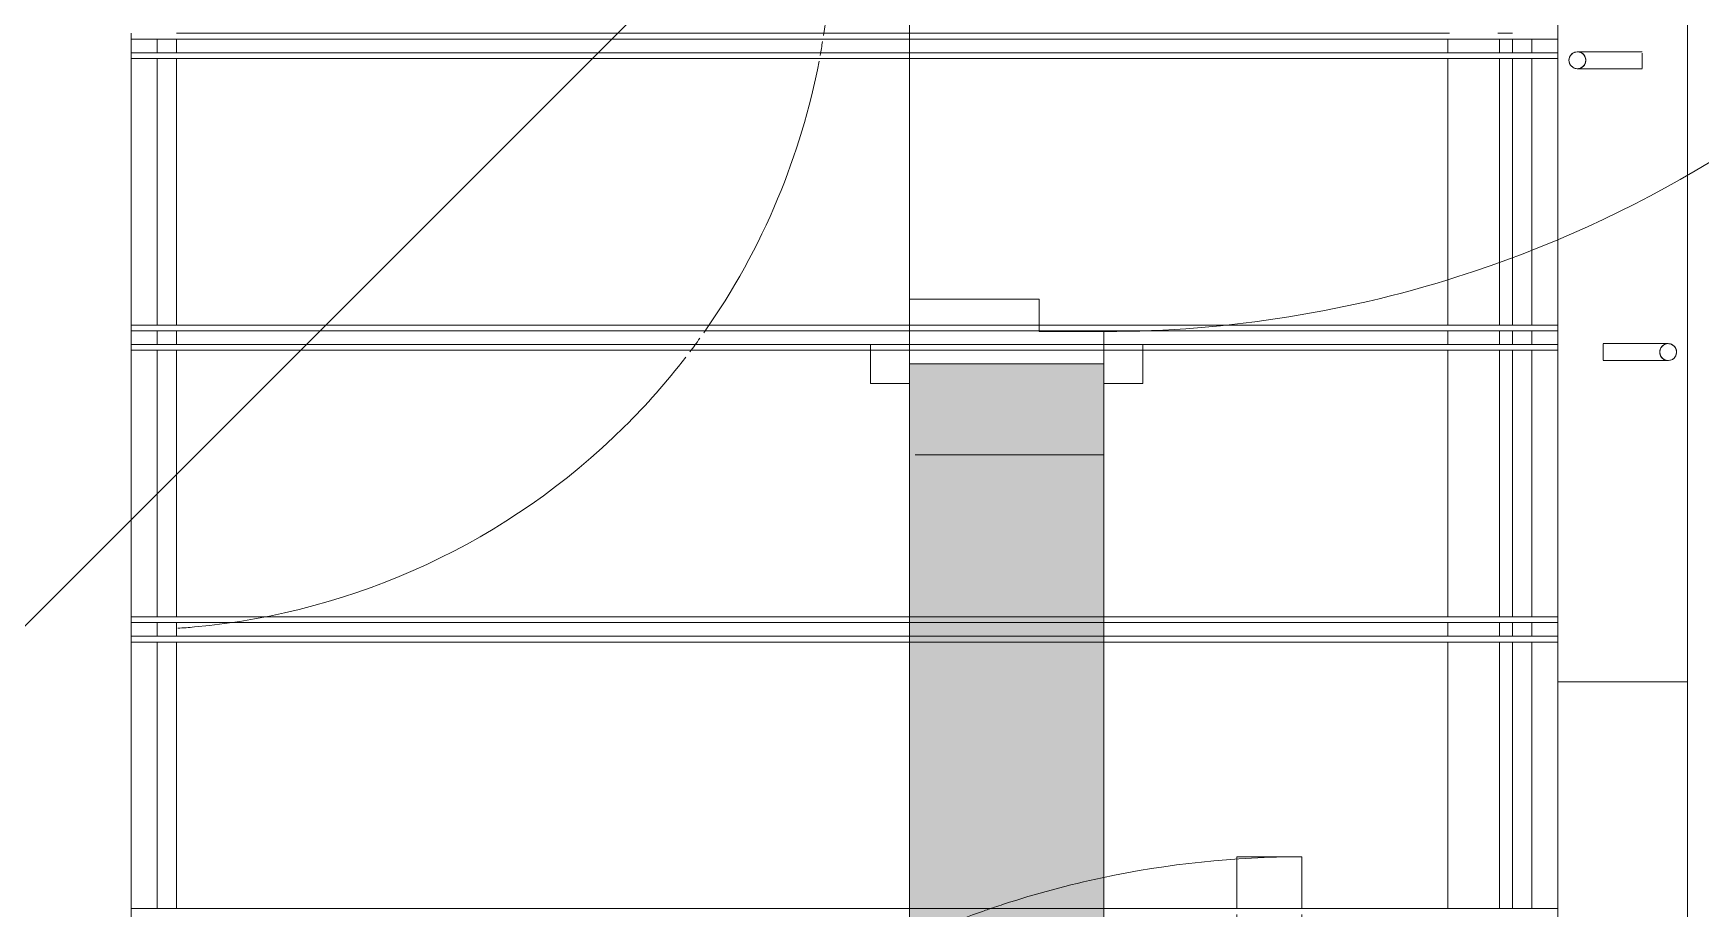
# Model space of a CAD drawing. Header units: millimetres. Extents: x -57519 to 497916, y -349472 to 446842.
# Drawn here: x 298427 to 299713, y 36257 to 36932 of the extents above; entities that cross this region are included whole.
import ezdxf

# ---------------------------------------------------------------- set-up
doc = ezdxf.new("R2010")
doc.units = ezdxf.units.MM
for name, color, linetype, lineweight in [('A-DETL-GENF', 92, 'Continuous', 5), ('A-DOOR', 31, 'Continuous', 5), ('A-DOOR-FRAM', 31, 'Continuous', 5), ('A-FLOR', 192, 'Continuous', 5), ('A-FLOR-HRAL', 11, 'Continuous', 5), ('A-WALL', 113, 'Continuous', 20), ('A-WALL-PATT', 111, 'Continuous', 20), ('S-STRS', 31, 'Continuous', 5)]:
    doc.layers.add(name, color=color, linetype=linetype, lineweight=lineweight)

# ---------------------------------------------------------------- blocks, each defined once
blk = doc.blocks.new('Cast-In-Place Stair - Run_Internal_-2743869-SITE COVERAGE')
at = {"layer": 'S-STRS'}
for p, q in [((50939.3, 36932.5), (50939.3, 36707.5)), ((50939.3, 36711.8), (50939.3, 36932.5)), ((50939.3, 36722.5), (50939.3, 36711.8)), ((50939.3, 36711.8), (50939.3, 36722.5)), ((50939.3, 36707.5), (50939.3, 36482.5)), ((50939.3, 36486.8), (50939.3, 36707.5)), ((50939.3, 36497.5), (50939.3, 36486.8)), ((50939.3, 36486.8), (50939.3, 36497.5)), ((50939.3, 36482.5), (50939.3, 36257.5)), ((50939.3, 36265.3), (50939.3, 36482.5)), ((50939.3, 36272.5), (50939.3, 36265.3)), ((50939.3, 36265.3), (50939.3, 36272.5)), ((50939.3, 36257.5), (50939.3, 36032.5)), ((50939.3, 36036.8), (50939.3, 36257.5))]:
    blk.add_line(p, q, dxfattribs=at)
blk = doc.blocks.new('Cast-In-Place Stair - ___-2743868-SITE COVERAGE')
at = {"layer": 'S-STRS'}
for p, q in [((50939.3, 36932.5), (50939.3, 36711.8)), ((50939.3, 36726.8), (50939.3, 36932.5)), ((50939.3, 36726.8), (50939.3, 36711.8)), ((50939.3, 36722.5), (50939.3, 36711.8)), ((50939.3, 36711.8), (50939.3, 36722.5)), ((50939.3, 36707.5), (50939.3, 36486.8)), ((50939.3, 36501.8), (50939.3, 36707.5)), ((50939.3, 36501.8), (50939.3, 36486.8)), ((50939.3, 36497.5), (50939.3, 36486.8)), ((50939.3, 36486.8), (50939.3, 36497.5)), ((50939.3, 36482.5), (50939.3, 36265.3)), ((50939.3, 36276.8), (50939.3, 36482.5)), ((50939.3, 36276.8), (50939.3, 36265.3)), ((50939.3, 36272.5), (50939.3, 36265.3)), ((50939.3, 36265.3), (50939.3, 36272.5)), ((50939.3, 36257.5), (50939.3, 36036.8)), ((50939.3, 36051.8), (50939.3, 36257.5))]:
    blk.add_line(p, q, dxfattribs=at)
blk.add_blockref('Cast-In-Place Stair - Run_Internal_-2743869-SITE COVERAGE', (0, 0))
blk = doc.blocks.new('Monolithic Run - Run_Internal_-2743869-SITE COVERAGE')
at = {"layer": 'S-STRS'}
for p, q in [((50939.3, 36932.5), (50939.3, 36707.5)), ((50939.3, 36711.8), (50939.3, 36932.5)), ((50939.3, 36722.5), (50939.3, 36711.8)), ((50939.3, 36711.8), (50939.3, 36722.5)), ((50939.3, 36707.5), (50939.3, 36482.5)), ((50939.3, 36486.8), (50939.3, 36707.5)), ((50939.3, 36497.5), (50939.3, 36486.8)), ((50939.3, 36486.8), (50939.3, 36497.5)), ((50939.3, 36482.5), (50939.3, 36257.5)), ((50939.3, 36265.3), (50939.3, 36482.5)), ((50939.3, 36272.5), (50939.3, 36265.3)), ((50939.3, 36265.3), (50939.3, 36272.5)), ((50939.3, 36257.5), (50939.3, 36032.5)), ((50939.3, 36036.8), (50939.3, 36257.5))]:
    blk.add_line(p, q, dxfattribs=at)
blk = doc.blocks.new('Precast Stair - Run_Internal_-6008571-SITE COVERAGE')
at = {"layer": 'S-STRS'}
for p, q in [((50755.7, 36932.5), (49774.3, 36932.5)), ((50804.3, 36932.5), (50792.9, 36932.5)), ((49774.3, 36928.1), (50755.7, 36928.1)), ((49774.3, 36917.5), (50755.7, 36917.5)), ((50792.9, 36928.1), (50804.3, 36928.1)), ((50792.9, 36917.5), (50804.3, 36917.5)), ((50839.3, 36917.5), (50839.3, 36928.1)), ((50839.3, 36928.1), (50839.3, 36917.5)), ((50839.3, 36917.5), (50839.3, 36928.1)), ((50839.3, 36928.1), (50839.3, 36917.5)), ((50755.7, 36913.1), (49774.3, 36913.1)), ((50804.3, 36913.1), (50792.9, 36913.1)), ((50839.3, 36707.5), (50839.3, 36913.1)), ((50839.3, 36913.1), (50839.3, 36707.5)), ((50755.5, 36707.5), (49774.3, 36707.5)), ((49774.3, 36703.1), (50755.5, 36703.1)), ((50804.3, 36707.5), (50793.1, 36707.5)), ((50793.1, 36703.1), (50804.3, 36703.1)), ((50839.3, 36692.5), (50839.3, 36703.1)), ((50839.3, 36703.1), (50839.3, 36692.5)), ((50839.3, 36692.5), (50839.3, 36703.1)), ((50839.3, 36703.1), (50839.3, 36692.5)), ((49774.3, 36692.5), (50755.5, 36692.5)), ((50755.5, 36688.1), (49774.3, 36688.1)), ((50793.1, 36692.5), (50804.3, 36692.5)), ((50804.3, 36688.1), (50793.1, 36688.1)), ((50839.3, 36482.5), (50839.3, 36688.1)), ((50839.3, 36688.1), (50839.3, 36482.5)), ((50339.3, 36482.5), (49774.3, 36482.5)), ((50489.3, 36482.5), (50339.3, 36482.5)), ((50755.3, 36482.5), (50489.3, 36482.5)), ((50804.3, 36482.5), (50793.3, 36482.5)), ((49774.3, 36478.1), (50339.3, 36478.1)), ((49774.3, 36467.5), (50339.3, 36467.5)), ((50339.3, 36478.1), (50489.3, 36478.1)), ((50339.3, 36467.5), (50489.3, 36467.5)), ((50489.3, 36478.1), (50755.3, 36478.1)), ((50489.3, 36467.5), (50755.3, 36467.5)), ((50793.3, 36478.1), (50804.3, 36478.1)), ((50793.3, 36467.5), (50804.3, 36467.5)), ((50839.3, 36467.5), (50839.3, 36478.1)), ((50839.3, 36478.1), (50839.3, 36467.5)), ((50839.3, 36467.5), (50839.3, 36478.1)), ((50839.3, 36478.1), (50839.3, 36467.5)), ((50339.3, 36463.1), (49774.3, 36463.1)), ((50489.3, 36463.1), (50339.3, 36463.1)), ((50755.3, 36463.1), (50489.3, 36463.1)), ((50804.3, 36463.1), (50793.3, 36463.1)), ((50839.3, 36257.5), (50839.3, 36463.1)), ((50839.3, 36463.1), (50839.3, 36257.5))]:
    blk.add_line(p, q, dxfattribs=at)
blk = doc.blocks.new('Precast Stair - ___-6008570-SITE COVERAGE')
at = {"layer": 'S-STRS'}
for p, q in [((50755.7, 36928.1), (49774.3, 36928.1)), ((50804.3, 36928.1), (50792.9, 36928.1)), ((50839.3, 36917.5), (50839.3, 36928.1)), ((50839.3, 36928.1), (50839.3, 36917.5)), ((50839.3, 36917.5), (50839.3, 36928.1)), ((50839.3, 36917.5), (50839.3, 36928.1)), ((49774.3, 36913.1), (50755.7, 36913.1)), ((50792.9, 36913.1), (50804.3, 36913.1)), ((50839.3, 36707.5), (50839.3, 36913.1)), ((50839.3, 36913.1), (50839.3, 36707.5)), ((50755.5, 36703.1), (49774.3, 36703.1)), ((50804.3, 36703.1), (50793.1, 36703.1)), ((50839.3, 36692.5), (50839.3, 36703.1)), ((50839.3, 36703.1), (50839.3, 36692.5)), ((50839.3, 36692.5), (50839.3, 36703.1)), ((50839.3, 36692.5), (50839.3, 36703.1)), ((49774.3, 36688.1), (50755.5, 36688.1)), ((50793.1, 36688.1), (50804.3, 36688.1)), ((50839.3, 36482.5), (50839.3, 36688.1)), ((50839.3, 36688.1), (50839.3, 36482.5)), ((50339.3, 36478.1), (49774.3, 36478.1)), ((50489.3, 36478.1), (50339.3, 36478.1)), ((50755.3, 36478.1), (50489.3, 36478.1)), ((50804.3, 36478.1), (50793.3, 36478.1)), ((50839.3, 36467.5), (50839.3, 36478.1)), ((50839.3, 36478.1), (50839.3, 36467.5)), ((50839.3, 36467.5), (50839.3, 36478.1)), ((50839.3, 36467.5), (50839.3, 36478.1)), ((49774.3, 36463.1), (50339.3, 36463.1)), ((50339.3, 36463.1), (50489.3, 36463.1)), ((50489.3, 36463.1), (50755.3, 36463.1)), ((50793.3, 36463.1), (50804.3, 36463.1)), ((50839.3, 36257.5), (50839.3, 36463.1)), ((50839.3, 36463.1), (50839.3, 36257.5))]:
    blk.add_line(p, q, dxfattribs=at)
blk.add_blockref('Precast Stair - Run_Internal_-6008571-SITE COVERAGE', (0, 0))
blk = doc.blocks.new('Precast Stair - Run_Internal_-6008556-SITE COVERAGE')
at = {"layer": 'S-STRS'}
for p, q in [((50939.3, 36932.5), (50939.3, 36726.8)), ((50939.3, 36726.8), (50939.3, 36932.5)), ((50939.3, 36722.5), (50939.3, 36711.9)), ((50939.3, 36711.9), (50939.3, 36722.5)), ((50939.3, 36722.5), (50939.3, 36711.8)), ((50939.3, 36711.9), (50939.3, 36722.5)), ((50939.3, 36707.5), (50939.3, 36501.8)), ((50939.3, 36501.8), (50939.3, 36707.5)), ((50939.3, 36497.5), (50939.3, 36486.9)), ((50939.3, 36486.9), (50939.3, 36497.5)), ((50939.3, 36497.5), (50939.3, 36486.8)), ((50939.3, 36486.9), (50939.3, 36497.5)), ((50939.3, 36482.5), (50939.3, 36276.8)), ((50939.3, 36276.8), (50939.3, 36482.5)), ((50939.3, 36272.5), (50939.3, 36265.3)), ((50939.3, 36265.3), (50939.3, 36272.5)), ((50939.3, 36272.5), (50939.3, 36265.3)), ((50939.3, 36265.3), (50939.3, 36272.5))]:
    blk.add_line(p, q, dxfattribs=at)
blk = doc.blocks.new('Precast Stair - ___-6008555-SITE COVERAGE')
at = {"layer": 'S-STRS'}
for p, q in [((50939.3, 36932.5), (50939.3, 36726.8)), ((50939.3, 36932.5), (50939.3, 36726.9)), ((50939.3, 36722.5), (50939.3, 36711.9)), ((50939.3, 36722.5), (50939.3, 36711.9)), ((50939.3, 36722.5), (50939.3, 36711.9)), ((50939.3, 36722.5), (50939.3, 36711.9)), ((50939.3, 36707.5), (50939.3, 36501.8)), ((50939.3, 36707.5), (50939.3, 36501.9)), ((50939.3, 36497.5), (50939.3, 36486.9)), ((50939.3, 36497.5), (50939.3, 36486.9)), ((50939.3, 36497.5), (50939.3, 36486.9)), ((50939.3, 36497.5), (50939.3, 36486.9)), ((50939.3, 36482.5), (50939.3, 36276.8)), ((50939.3, 36482.5), (50939.3, 36276.9)), ((50939.3, 36272.5), (50939.3, 36265.3)), ((50939.3, 36272.5), (50939.3, 36265.3)), ((50939.3, 36272.5), (50939.3, 36265.3)), ((50939.3, 36272.5), (50939.3, 36265.3))]:
    blk.add_line(p, q, dxfattribs=at)
blk.add_blockref('Precast Stair - Run_Internal_-6008556-SITE COVERAGE', (0, 0))
blk = doc.blocks.new('Monolithic Run - Run_Internal_-6008556-SITE COVERAGE')
at = {"layer": 'S-STRS'}
for p, q in [((50939.3, 36932.5), (50939.3, 36726.8)), ((50939.3, 36726.8), (50939.3, 36932.5)), ((50939.3, 36722.5), (50939.3, 36711.9)), ((50939.3, 36711.9), (50939.3, 36722.5)), ((50939.3, 36722.5), (50939.3, 36711.8)), ((50939.3, 36711.9), (50939.3, 36722.5)), ((50939.3, 36707.5), (50939.3, 36501.8)), ((50939.3, 36501.8), (50939.3, 36707.5)), ((50939.3, 36497.5), (50939.3, 36486.9)), ((50939.3, 36486.9), (50939.3, 36497.5)), ((50939.3, 36497.5), (50939.3, 36486.8)), ((50939.3, 36486.9), (50939.3, 36497.5)), ((50939.3, 36482.5), (50939.3, 36276.8)), ((50939.3, 36276.8), (50939.3, 36482.5)), ((50939.3, 36272.5), (50939.3, 36265.3)), ((50939.3, 36265.3), (50939.3, 36272.5)), ((50939.3, 36272.5), (50939.3, 36265.3)), ((50939.3, 36265.3), (50939.3, 36272.5))]:
    blk.add_line(p, q, dxfattribs=at)
blk = doc.blocks.new('Monolithic Run - Run_Internal_-6008571-SITE COVERAGE')
at = {"layer": 'S-STRS'}
for p, q in [((50755.7, 36932.5), (49774.3, 36932.5)), ((50804.3, 36932.5), (50792.9, 36932.5)), ((49774.3, 36928.1), (50755.7, 36928.1)), ((49774.3, 36917.5), (50755.7, 36917.5)), ((50792.9, 36928.1), (50804.3, 36928.1)), ((50792.9, 36917.5), (50804.3, 36917.5)), ((50839.3, 36917.5), (50839.3, 36928.1)), ((50839.3, 36928.1), (50839.3, 36917.5)), ((50839.3, 36917.5), (50839.3, 36928.1)), ((50839.3, 36928.1), (50839.3, 36917.5)), ((50755.7, 36913.1), (49774.3, 36913.1)), ((50804.3, 36913.1), (50792.9, 36913.1)), ((50839.3, 36707.5), (50839.3, 36913.1)), ((50839.3, 36913.1), (50839.3, 36707.5)), ((50755.5, 36707.5), (49774.3, 36707.5)), ((49774.3, 36703.1), (50755.5, 36703.1)), ((50804.3, 36707.5), (50793.1, 36707.5)), ((50793.1, 36703.1), (50804.3, 36703.1)), ((50839.3, 36692.5), (50839.3, 36703.1)), ((50839.3, 36703.1), (50839.3, 36692.5)), ((50839.3, 36692.5), (50839.3, 36703.1)), ((50839.3, 36703.1), (50839.3, 36692.5)), ((49774.3, 36692.5), (50755.5, 36692.5)), ((50755.5, 36688.1), (49774.3, 36688.1)), ((50793.1, 36692.5), (50804.3, 36692.5)), ((50804.3, 36688.1), (50793.1, 36688.1)), ((50839.3, 36482.5), (50839.3, 36688.1)), ((50839.3, 36688.1), (50839.3, 36482.5)), ((50339.3, 36482.5), (49774.3, 36482.5)), ((50489.3, 36482.5), (50339.3, 36482.5)), ((50755.3, 36482.5), (50489.3, 36482.5)), ((50804.3, 36482.5), (50793.3, 36482.5)), ((49774.3, 36478.1), (50339.3, 36478.1)), ((49774.3, 36467.5), (50339.3, 36467.5)), ((50339.3, 36478.1), (50489.3, 36478.1)), ((50339.3, 36467.5), (50489.3, 36467.5)), ((50489.3, 36478.1), (50755.3, 36478.1)), ((50489.3, 36467.5), (50755.3, 36467.5)), ((50793.3, 36478.1), (50804.3, 36478.1)), ((50793.3, 36467.5), (50804.3, 36467.5)), ((50839.3, 36467.5), (50839.3, 36478.1)), ((50839.3, 36478.1), (50839.3, 36467.5)), ((50839.3, 36467.5), (50839.3, 36478.1)), ((50839.3, 36478.1), (50839.3, 36467.5)), ((50339.3, 36463.1), (49774.3, 36463.1)), ((50489.3, 36463.1), (50339.3, 36463.1)), ((50755.3, 36463.1), (50489.3, 36463.1)), ((50804.3, 36463.1), (50793.3, 36463.1)), ((50839.3, 36257.5), (50839.3, 36463.1)), ((50839.3, 36463.1), (50839.3, 36257.5))]:
    blk.add_line(p, q, dxfattribs=at)
blk = doc.blocks.new('Cast-In-Place Stair - Run_Internal_-6086037-SITE COVERAGE')
at = {"layer": 'S-STRS'}
for p, q in [((49739.3, 36932.5), (49739.3, 36707.5)), ((49739.3, 36932.5), (49739.3, 36928.1)), ((50839.3, 36707.5), (50839.3, 36932.5)), ((50839.3, 36928.1), (50839.3, 36932.5)), ((49739.3, 36928.1), (49739.3, 36917.5)), ((49739.3, 36917.5), (49739.3, 36928.1)), ((49739.3, 36928.1), (50839.3, 36928.1)), ((49739.3, 36707.5), (49739.3, 36928.1)), ((49739.3, 36917.5), (50839.3, 36917.5)), ((49739.3, 36913.1), (49739.3, 36917.5)), ((50839.3, 36917.5), (50839.3, 36928.1)), ((50839.3, 36928.1), (50839.3, 36917.5)), ((50839.3, 36928.1), (50839.3, 36707.5)), ((50839.3, 36917.5), (50839.3, 36913.1)), ((50839.3, 36913.1), (49739.3, 36913.1)), ((50839.3, 36707.5), (49739.3, 36707.5)), ((49739.3, 36707.5), (49739.3, 36482.5)), ((49739.3, 36707.5), (49739.3, 36703.1)), ((49739.3, 36703.1), (49739.3, 36692.5)), ((49739.3, 36692.5), (49739.3, 36703.1)), ((49739.3, 36703.1), (50839.3, 36703.1)), ((49739.3, 36482.5), (49739.3, 36703.1)), ((50839.3, 36482.5), (50839.3, 36707.5)), ((50839.3, 36703.1), (50839.3, 36707.5)), ((50839.3, 36692.5), (50839.3, 36703.1)), ((50839.3, 36703.1), (50839.3, 36692.5)), ((50839.3, 36703.1), (50839.3, 36482.5)), ((49739.3, 36692.5), (50839.3, 36692.5)), ((49739.3, 36688.1), (49739.3, 36692.5)), ((50839.3, 36688.1), (49739.3, 36688.1)), ((50839.3, 36692.5), (50839.3, 36688.1)), ((50339.3, 36482.5), (49739.3, 36482.5)), ((49739.3, 36482.5), (49739.3, 36257.5)), ((49739.3, 36482.5), (49739.3, 36478.1)), ((50489.3, 36482.5), (50339.3, 36482.5)), ((50839.3, 36482.5), (50489.3, 36482.5)), ((50839.3, 36257.5), (50839.3, 36482.5)), ((50839.3, 36478.1), (50839.3, 36482.5)), ((49739.3, 36478.1), (49739.3, 36467.5)), ((49739.3, 36467.5), (49739.3, 36478.1)), ((49739.3, 36478.1), (50339.3, 36478.1)), ((49739.3, 36257.5), (49739.3, 36478.1)), ((49739.3, 36467.5), (50339.3, 36467.5)), ((49739.3, 36463.1), (49739.3, 36467.5)), ((50339.3, 36478.1), (50489.3, 36478.1)), ((50339.3, 36467.5), (50489.3, 36467.5)), ((50489.3, 36478.1), (50839.3, 36478.1)), ((50489.3, 36467.5), (50839.3, 36467.5)), ((50839.3, 36467.5), (50839.3, 36478.1)), ((50839.3, 36478.1), (50839.3, 36467.5)), ((50839.3, 36478.1), (50839.3, 36257.5)), ((50839.3, 36467.5), (50839.3, 36463.1)), ((50339.3, 36463.1), (49739.3, 36463.1)), ((50489.3, 36463.1), (50339.3, 36463.1)), ((50839.3, 36463.1), (50489.3, 36463.1)), ((50339.3, 36257.5), (49739.3, 36257.5)), ((49739.3, 36257.5), (49739.3, 36032.5)), ((49739.3, 36257.5), (49739.3, 36253.1)), ((50489.3, 36257.5), (50339.3, 36257.5)), ((50839.3, 36257.5), (50489.3, 36257.5)), ((50839.3, 36032.5), (50839.3, 36257.5)), ((50839.3, 36253.1), (50839.3, 36257.5))]:
    blk.add_line(p, q, dxfattribs=at)
blk = doc.blocks.new('Cast-In-Place Stair - ___-6086036-SITE COVERAGE')
at = {"layer": 'S-STRS'}
for p, q in [((49739.3, 36928.1), (49739.3, 36917.5)), ((49739.3, 36928.1), (49739.3, 36707.5)), ((49739.3, 36928.1), (49739.3, 36913.1)), ((50839.3, 36928.1), (49739.3, 36928.1)), ((50839.3, 36917.5), (50839.3, 36928.1)), ((50839.3, 36928.1), (50839.3, 36917.5)), ((50839.3, 36707.5), (50839.3, 36928.1)), ((50839.3, 36913.1), (50839.3, 36928.1)), ((49739.3, 36913.1), (50839.3, 36913.1)), ((50839.3, 36913.1), (50839.3, 36707.5)), ((49739.3, 36703.1), (49739.3, 36692.5)), ((49739.3, 36703.1), (49739.3, 36482.5)), ((49739.3, 36703.1), (49739.3, 36688.1)), ((50839.3, 36703.1), (49739.3, 36703.1)), ((50839.3, 36692.5), (50839.3, 36703.1)), ((50839.3, 36703.1), (50839.3, 36692.5)), ((50839.3, 36482.5), (50839.3, 36703.1)), ((50839.3, 36688.1), (50839.3, 36703.1)), ((49739.3, 36688.1), (50839.3, 36688.1)), ((50839.3, 36688.1), (50839.3, 36482.5)), ((49739.3, 36478.1), (49739.3, 36467.5)), ((49739.3, 36478.1), (49739.3, 36257.5)), ((49739.3, 36478.1), (49739.3, 36463.1)), ((50339.3, 36478.1), (49739.3, 36478.1)), ((50489.3, 36478.1), (50339.3, 36478.1)), ((50839.3, 36478.1), (50489.3, 36478.1)), ((50839.3, 36467.5), (50839.3, 36478.1)), ((50839.3, 36478.1), (50839.3, 36467.5)), ((50839.3, 36257.5), (50839.3, 36478.1)), ((50839.3, 36463.1), (50839.3, 36478.1)), ((49739.3, 36463.1), (50339.3, 36463.1)), ((50339.3, 36463.1), (50489.3, 36463.1)), ((50489.3, 36463.1), (50839.3, 36463.1)), ((50839.3, 36463.1), (50839.3, 36257.5))]:
    blk.add_line(p, q, dxfattribs=at)
blk.add_blockref('Cast-In-Place Stair - Run_Internal_-6086037-SITE COVERAGE', (0, 0))
blk = doc.blocks.new('Monolithic Run - Run_Internal_-6086037-SITE COVERAGE')
at = {"layer": 'S-STRS'}
for p, q in [((49739.3, 36932.5), (49739.3, 36707.5)), ((49739.3, 36932.5), (49739.3, 36928.1)), ((50839.3, 36707.5), (50839.3, 36932.5)), ((50839.3, 36928.1), (50839.3, 36932.5)), ((49739.3, 36928.1), (49739.3, 36917.5)), ((49739.3, 36917.5), (49739.3, 36928.1)), ((49739.3, 36928.1), (50839.3, 36928.1)), ((49739.3, 36707.5), (49739.3, 36928.1)), ((49739.3, 36917.5), (50839.3, 36917.5)), ((49739.3, 36913.1), (49739.3, 36917.5)), ((50839.3, 36917.5), (50839.3, 36928.1)), ((50839.3, 36928.1), (50839.3, 36917.5)), ((50839.3, 36928.1), (50839.3, 36707.5)), ((50839.3, 36917.5), (50839.3, 36913.1)), ((50839.3, 36913.1), (49739.3, 36913.1)), ((50839.3, 36707.5), (49739.3, 36707.5)), ((49739.3, 36707.5), (49739.3, 36482.5)), ((49739.3, 36707.5), (49739.3, 36703.1)), ((49739.3, 36703.1), (49739.3, 36692.5)), ((49739.3, 36692.5), (49739.3, 36703.1)), ((49739.3, 36703.1), (50839.3, 36703.1)), ((49739.3, 36482.5), (49739.3, 36703.1)), ((50839.3, 36482.5), (50839.3, 36707.5)), ((50839.3, 36703.1), (50839.3, 36707.5)), ((50839.3, 36692.5), (50839.3, 36703.1)), ((50839.3, 36703.1), (50839.3, 36692.5)), ((50839.3, 36703.1), (50839.3, 36482.5)), ((49739.3, 36692.5), (50839.3, 36692.5)), ((49739.3, 36688.1), (49739.3, 36692.5)), ((50839.3, 36688.1), (49739.3, 36688.1)), ((50839.3, 36692.5), (50839.3, 36688.1)), ((50339.3, 36482.5), (49739.3, 36482.5)), ((49739.3, 36482.5), (49739.3, 36257.5)), ((49739.3, 36482.5), (49739.3, 36478.1)), ((50489.3, 36482.5), (50339.3, 36482.5)), ((50839.3, 36482.5), (50489.3, 36482.5)), ((50839.3, 36257.5), (50839.3, 36482.5)), ((50839.3, 36478.1), (50839.3, 36482.5)), ((49739.3, 36478.1), (49739.3, 36467.5)), ((49739.3, 36467.5), (49739.3, 36478.1)), ((49739.3, 36478.1), (50339.3, 36478.1)), ((49739.3, 36257.5), (49739.3, 36478.1)), ((49739.3, 36467.5), (50339.3, 36467.5)), ((49739.3, 36463.1), (49739.3, 36467.5)), ((50339.3, 36478.1), (50489.3, 36478.1)), ((50339.3, 36467.5), (50489.3, 36467.5)), ((50489.3, 36478.1), (50839.3, 36478.1)), ((50489.3, 36467.5), (50839.3, 36467.5)), ((50839.3, 36467.5), (50839.3, 36478.1)), ((50839.3, 36478.1), (50839.3, 36467.5)), ((50839.3, 36478.1), (50839.3, 36257.5)), ((50839.3, 36467.5), (50839.3, 36463.1)), ((50339.3, 36463.1), (49739.3, 36463.1)), ((50489.3, 36463.1), (50339.3, 36463.1)), ((50839.3, 36463.1), (50489.3, 36463.1)), ((50339.3, 36257.5), (49739.3, 36257.5)), ((49739.3, 36257.5), (49739.3, 36032.5)), ((49739.3, 36257.5), (49739.3, 36253.1)), ((50489.3, 36257.5), (50339.3, 36257.5)), ((50839.3, 36257.5), (50489.3, 36257.5)), ((50839.3, 36032.5), (50839.3, 36257.5)), ((50839.3, 36253.1), (50839.3, 36257.5))]:
    blk.add_line(p, q, dxfattribs=at)
blk = doc.blocks.new('Railing - Handrail On Railing-7308579-SITE COVERAGE')
at = {"layer": 'A-FLOR-HRAL'}
for p, q in [((-15, 6.5), (-50, 6.5)), ((-50, 4.6), (-50, 0)), ((-50, 0), (-50, 4.6)), ((-50, -1.7), (-50, 0)), ((-50, 0), (-50, -1.7)), ((-50, -6.5), (-15, -6.5))]:
    blk.add_line(p, q, dxfattribs=at)
at = {"layer": 'A-FLOR-HRAL', "flags": 128}
for points in [[(-15, 6.5), (-3, 6.5), (0, 6.5)], [(0, -6.5), (-5.9, -6.5), (-15, -6.5)]]:
    blk.add_lwpolyline(points, dxfattribs=at)
at = {"layer": 'A-FLOR-HRAL'}
for start, end in [(75, 180), (360, 75), (180, 285), (285, 360)]:
    blk.add_arc((0, 0), 6.5, start, end, dxfattribs=at)
blk = doc.blocks.new('Railing - Handrail On Railing-13703710-SITE COVERAGE')
at = {"layer": 'A-FLOR-HRAL'}
for p, q in [((-15, 6.5), (-50, 6.5)), ((-50, -5.6), (-50, 0)), ((-50, 0), (-50, -5.6)), ((-50, 0), (-50, 0)), ((-50, -6.5), (-15, -6.5))]:
    blk.add_line(p, q, dxfattribs=at)
at = {"layer": 'A-FLOR-HRAL', "flags": 128}
for points in [[(-15, 6.5), (-3, 6.5), (0, 6.5)], [(0, -6.5), (-5.9, -6.5), (-15, -6.5)]]:
    blk.add_lwpolyline(points, dxfattribs=at)
at = {"layer": 'A-FLOR-HRAL'}
for start, end in [(360, 180), (180, 210), (210, 360)]:
    blk.add_arc((0, 0), 6.5, start, end, dxfattribs=at)
blk = doc.blocks.new('Railing - Railing-7308593-SITE COVERAGE')
at = {"layer": 'A-FLOR-HRAL'}
for p, q in [((50754.3, 36928.1), (50754.3, 36917.5)), ((50794.3, 36917.5), (50794.3, 36928.1)), ((50754.3, 36913.1), (50754.3, 36707.5)), ((50794.3, 36707.5), (50794.3, 36913.1)), ((50754.3, 36703.1), (50754.3, 36692.5)), ((50794.3, 36692.5), (50794.3, 36703.1)), ((50754.3, 36688.1), (50754.3, 36482.5)), ((50794.3, 36482.5), (50794.3, 36688.1)), ((50754.3, 36478.1), (50754.3, 36467.5)), ((50794.3, 36467.5), (50794.3, 36478.1)), ((50754.3, 36463.1), (50754.3, 36257.5)), ((50794.3, 36257.5), (50794.3, 36463.1))]:
    blk.add_line(p, q, dxfattribs=at)
at = {"extrusion": (0, 0, -1), "zscale": -1}
blk.add_blockref('Railing - Handrail On Railing-7308579-SITE COVERAGE', (-50854.3, 36911.7), dxfattribs=at)
at = {"extrusion": (0, 0, -1), "zscale": -1, "rotation": 180}
blk.add_blockref('Railing - Handrail On Railing-13703710-SITE COVERAGE', (-50924.3, 36686.7), dxfattribs=at)
blk = doc.blocks.new('Railing - Handrail On Railing-V345-SITE COVERAGE')
at = {"layer": 'A-FLOR-HRAL'}
for p, q in [((-15, 6.5), (-50, 6.5)), ((-50, 4.6), (-50, 5.6)), ((-50, 5.6), (-50, 1.7)), ((-50, 3.2), (-50, 4.6)), ((-50, 0), (-50, 3.2)), ((-50, 1.7), (-50, 0)), ((-15, 6.5), (-3, 6.5)), ((-3, 6.5), (0, 6.5)), ((-50, 0), (-50, -1.7)), ((-50, -1.7), (-50, 0)), ((-50, -1.7), (-50, -6.3)), ((-50, -6.3), (-50, -1.7)), ((-50, -6.5), (-15, -6.5)), ((-5.9, -6.5), (-15, -6.5)), ((0, -6.5), (-5.9, -6.5))]:
    blk.add_line(p, q, dxfattribs=at)
for start, end in [(360, 180), (180, 360)]:
    blk.add_arc((0, 0), 6.5, start, end, dxfattribs=at)
blk = doc.blocks.new('Railing - Handrail On Railing-V349-SITE COVERAGE')
at = {"layer": 'A-FLOR-HRAL'}
for p, q in [((-15, 6.5), (-50, 6.5)), ((-50, 1.7), (-50, 6.3)), ((-50, 6.3), (-50, 0)), ((-50, 0), (-50, 1.7)), ((-50, 0), (-50, -3.3)), ((-50, -6.3), (-50, 0)), ((-50, -3.3), (-50, -6.3)), ((-50, -6.5), (-15, -6.5)), ((-5.9, -6.5), (-15, -6.5)), ((0, -6.5), (-5.9, -6.5))]:
    blk.add_line(p, q, dxfattribs=at)
at = {"layer": 'A-FLOR-HRAL', "flags": 128}
blk.add_lwpolyline([(-15, 6.5), (-3, 6.5), (0, 6.5)], dxfattribs=at)
at = {"layer": 'A-FLOR-HRAL'}
for start, end in [(105, 180), (90, 105), (45, 90), (30, 45), (360, 30), (180, 270), (270, 360)]:
    blk.add_arc((0, 0), 6.5, start, end, dxfattribs=at)
blk = doc.blocks.new('Railing - Railing-13704557-SITE COVERAGE')
at = {"layer": 'A-FLOR-HRAL'}
for p, q in [((50754.3, 36928.1), (50754.3, 36917.5)), ((50794.3, 36917.5), (50794.3, 36928.1)), ((50754.3, 36913.1), (50754.3, 36707.5)), ((50794.3, 36707.5), (50794.3, 36913.1)), ((50754.3, 36703.1), (50754.3, 36692.5)), ((50794.3, 36692.5), (50794.3, 36703.1)), ((50754.3, 36688.1), (50754.3, 36482.5)), ((50794.3, 36482.5), (50794.3, 36688.1)), ((50754.3, 36478.1), (50754.3, 36467.5)), ((50794.3, 36467.5), (50794.3, 36478.1)), ((50754.3, 36463.1), (50754.3, 36257.5)), ((50794.3, 36257.5), (50794.3, 36463.1))]:
    blk.add_line(p, q, dxfattribs=at)
at = {"extrusion": (0, 0, -1), "zscale": -1}
blk.add_blockref('Railing - Handrail On Railing-V345-SITE COVERAGE', (-50854.3, 36911.7), dxfattribs=at)
at = {"extrusion": (0, 0, -1), "zscale": -1, "rotation": 180}
blk.add_blockref('Railing - Handrail On Railing-V349-SITE COVERAGE', (-50924.3, 36686.7), dxfattribs=at)
blk = doc.blocks.new('Railing - Handrail On Railing-V352-SITE COVERAGE')
at = {"layer": 'A-FLOR-HRAL'}
for p, q in [((-15, 6.5), (-50, 6.5)), ((-50, 3.2), (-50, 5.6)), ((-50, 5.6), (-50, 0)), ((-50, 0), (-50, 3.2)), ((-50, 0), (-50, 0)), ((-50, -6.5), (-15, -6.5))]:
    blk.add_line(p, q, dxfattribs=at)
at = {"layer": 'A-FLOR-HRAL', "flags": 128}
for points in [[(-15, 6.5), (-3, 6.5), (0, 6.5)], [(0, -6.5), (-5.9, -6.5), (-15, -6.5)]]:
    blk.add_lwpolyline(points, dxfattribs=at)
at = {"layer": 'A-FLOR-HRAL'}
for start, end in [(150, 180), (135, 150), (120, 135), (90, 120), (15, 90), (360, 15), (180, 255), (255, 270), (270, 285), (285, 360)]:
    blk.add_arc((0, 0), 6.5, start, end, dxfattribs=at)
blk = doc.blocks.new('Railing - Handrail On Railing-V356-SITE COVERAGE')
at = {"layer": 'A-FLOR-HRAL'}
for p, q in [((-15, 6.5), (-50, 6.5)), ((-50, 3.2), (-50, 1.7)), ((-50, 1.7), (-50, 3.2)), ((-50, 1.7), (-50, 0)), ((-50, 0), (-50, 1.7)), ((-50, -5.6), (-50, 0)), ((-50, 0), (-50, -6.3)), ((-50, -6.3), (-50, -5.6)), ((-50, -6.5), (-15, -6.5))]:
    blk.add_line(p, q, dxfattribs=at)
at = {"layer": 'A-FLOR-HRAL', "flags": 128}
for points in [[(-15, 6.5), (-3, 6.5), (0, 6.5)], [(0, -6.5), (-5.9, -6.5), (-15, -6.5)]]:
    blk.add_lwpolyline(points, dxfattribs=at)
at = {"layer": 'A-FLOR-HRAL'}
for start, end in [(75, 180), (60, 75), (15, 60), (360, 15), (180, 255), (255, 360)]:
    blk.add_arc((0, 0), 6.5, start, end, dxfattribs=at)
blk = doc.blocks.new('Railing - Railing-13704605-SITE COVERAGE')
at = {"layer": 'A-FLOR-HRAL'}
for p, q in [((50754.3, 36928.1), (50754.3, 36917.5)), ((50794.3, 36917.5), (50794.3, 36928.1)), ((50754.3, 36913.1), (50754.3, 36707.5)), ((50794.3, 36707.5), (50794.3, 36913.1)), ((50754.3, 36703.1), (50754.3, 36692.5)), ((50794.3, 36692.5), (50794.3, 36703.1)), ((50754.3, 36688.1), (50754.3, 36482.5)), ((50794.3, 36482.5), (50794.3, 36688.1)), ((50754.3, 36478.1), (50754.3, 36467.5)), ((50794.3, 36467.5), (50794.3, 36478.1)), ((50754.3, 36463.1), (50754.3, 36257.5)), ((50794.3, 36257.5), (50794.3, 36463.1))]:
    blk.add_line(p, q, dxfattribs=at)
at = {"extrusion": (0, 0, -1), "zscale": -1}
blk.add_blockref('Railing - Handrail On Railing-V352-SITE COVERAGE', (-50854.3, 36911.7), dxfattribs=at)
at = {"extrusion": (0, 0, -1), "zscale": -1, "rotation": 180}
blk.add_blockref('Railing - Handrail On Railing-V356-SITE COVERAGE', (-50924.3, 36686.7), dxfattribs=at)
blk = doc.blocks.new('DLN-Access Panel__AP07_ - _AP07_ 800 x 2000 _WH_-16806356-SITE COVERAGE')
at = {"layer": 'A-DOOR'}
for p, q in [((-425, 75), (-217.5, 75)), ((-425, 75), (-400, 75)), ((-400, 75), (-385, 75)), ((-217.5, 75), (-385, 75)), ((-385, 75), (-345, 75)), ((-385, 75), (-345, 75)), ((-345, 75), (-217.5, 75)), ((-345, 75), (-217.5, 75)), ((-217.5, 75), (-68.9, 75)), ((-68.9, 75), (-217.5, 75)), ((-217.5, 75), (-68.9, 75)), ((-217.5, 75), (-68.9, 75)), ((-67.5, 75), (425, 75)), ((385, 75), (-67.5, 75)), ((-67.5, 75), (345, 75)), ((-67.5, 75), (345, 75)), ((345, 75), (385, 75)), ((345, 75), (385, 75)), ((385, 75), (400, 75)), ((400, 75), (425, 75)), ((-345, -25), (-364, -25)), ((-364, -25), (-217.5, -25)), ((-364, -35), (-364, -25)), ((-364, -35), (-364, -25)), ((-217.5, -25), (-345, -25)), ((-67.5, -25), (-217.5, -25)), ((-217.5, -25), (-67.5, -25)), ((345, -25), (-67.5, -25)), ((-67.5, -25), (370, -25)), ((370, -25), (345, -25)), ((370, -25), (370, -35)), ((370, -35), (370, -25)), ((-217.5, -35), (-364, -35)), ((-217.5, -35), (-364, -35)), ((-67.5, -35), (-217.5, -35)), ((-67.5, -35), (-217.5, -35)), ((239.2, -35), (-67.5, -35)), ((239.2, -35), (-67.5, -35)), ((370, -35), (243.4, -35)), ((370, -35), (243.4, -35)), ((-217.5, -75), (-425, -75)), ((-400, -75), (-425, -75)), ((-385, -75), (-400, -75)), ((-385, -75), (-217.5, -75)), ((-370, -75), (-385, -75)), ((-370, -75), (-385, -75)), ((-364, -75), (-370, -75)), ((-364, -75), (-370, -75)), ((-364, -75), (-370, -75)), ((-364, -75), (-364, -65)), ((-364, -65), (-364, -75)), ((-364, -65), (-217.5, -65)), ((-364, -65), (-217.5, -65)), ((-364, -75), (-217.5, -75)), ((-217.5, -75), (-364, -75)), ((-320, -75), (-364, -75)), ((-217.5, -75), (-364, -75)), ((-217.5, -75), (-364, -75)), ((-217.5, -65), (-67.5, -65)), ((-217.5, -65), (-67.5, -65)), ((-217.5, -75), (-67.5, -75)), ((-67.5, -75), (-217.5, -75)), ((-217.5, -75), (-67.5, -75)), ((-67.5, -75), (-217.5, -75)), ((-67.5, -75), (-217.5, -75)), ((-67.5, -75), (-217.5, -75)), ((-67.5, -65), (370, -65)), ((-67.5, -65), (370, -65)), ((-67.5, -75), (370, -75)), ((370, -75), (-67.5, -75)), ((-67.5, -75), (385, -75)), ((370, -75), (-67.5, -75)), ((425, -75), (-67.5, -75)), ((370, -75), (-67.5, -75)), ((370, -65), (370, -75)), ((370, -65), (370, -75)), ((385, -75), (370, -75)), ((385, -75), (370, -75)), ((400, -75), (385, -75)), ((425, -75), (400, -75)), ((-425, -95), (-425, -85)), ((-425, -85), (-425, -95)), ((-385, -85), (-385, -95)), ((-385, -95), (-385, -85)), ((-370, -85), (-370, -95)), ((-320, -95), (-320, -85)), ((385, -85), (385, -95)), ((385, -95), (385, -85)), ((425, -95), (425, -85)), ((425, -85), (425, -95)), ((-425, -95), (-217.5, -95)), ((-425, -95), (-385, -95)), ((-217.5, -95), (-385, -95)), ((-385, -95), (-217.5, -95)), ((-385, -95), (-217.5, -95)), ((-370, -100), (-370, -305.6)), ((-320, -305.6), (-320, -100)), ((-217.5, -95), (-67.5, -95)), ((-67.5, -95), (-217.5, -95)), ((-217.5, -95), (-67.5, -95)), ((-217.5, -95), (-67.5, -95)), ((-67.5, -95), (425, -95)), ((385, -95), (-67.5, -95)), ((-67.5, -95), (385, -95)), ((-67.5, -95), (385, -95)), ((385, -95), (425, -95)), ((-370, -310), (-370, -320.7)), ((-320, -320.7), (-320, -310)), ((-370, -325), (-370, -530.6)), ((-320, -530.6), (-320, -325)), ((-370, -535), (-370, -545.6)), ((-320, -545.6), (-320, -535)), ((-370, -550), (-370, -755.6)), ((-320, -755.6), (-320, -550)), ((-370, -760), (-370, -770.6)), ((-320, -770.6), (-320, -760)), ((-370, -775), (-370, -815)), ((-320, -815), (-320, -775)), ((-370, -815), (-320, -815))]:
    blk.add_line(p, q, dxfattribs=at)
for start, end in [(359.9923, 0.5), (358.4198, 359.206), (350.8644, 358.0267), (342.4, 350.6358), (341.8029, 342.4), (340.495, 341.4217), (321.6947, 340.1168), (320.0525, 321.215), (294.4435, 319.5728), (292.0612, 294.4435), (289.4228, 291.9727), (282.0063, 288.1), (288.1, 288.6762), (288.6762, 289.417), (270, 282.0063)]:
    blk.add_arc((-370, -75), 740, start, end, dxfattribs=at)
at = {"layer": 'A-DOOR-FRAM'}
for p, q in [((-400, 75), (-400, -75)), ((-217.5, 75), (-400, 75)), ((-400, -75), (-400, 75)), ((-385, 75), (-400, 75)), ((-345, 75), (-385, 75)), ((-345, -25), (-345, 75)), ((-345, 75), (-345, -25)), ((-345, 75), (-217.5, 75)), ((-217.5, 75), (-345, 75)), ((-217.5, 75), (-345, 75)), ((-68.9, 75), (-217.5, 75)), ((-217.5, 75), (-68.9, 75)), ((-68.9, 75), (-217.5, 75)), ((-68.9, 75), (-217.5, 75)), ((400, 75), (-67.5, 75)), ((-67.5, 75), (345, 75)), ((345, 75), (-67.5, 75)), ((345, 75), (-67.5, 75)), ((345, -25), (345, 75)), ((345, 75), (345, -25)), ((385, 75), (345, 75)), ((400, 75), (385, 75)), ((400, 75), (400, -75)), ((400, -75), (400, 75)), ((-370, -75), (-370, -25)), ((-370, -25), (-370, -75)), ((-370, -25), (-217.5, -25)), ((-370, -25), (-364, -25)), ((-364, -25), (-345, -25)), ((-217.5, -25), (-345, -25)), ((-345, -25), (-217.5, -25)), ((-345, -25), (-217.5, -25)), ((-67.5, -25), (-217.5, -25)), ((-217.5, -25), (-67.5, -25)), ((-217.5, -25), (-67.5, -25)), ((-217.5, -25), (-67.5, -25)), ((345, -25), (-67.5, -25)), ((-67.5, -25), (345, -25)), ((-67.5, -25), (370, -25)), ((-67.5, -25), (345, -25)), ((345, -25), (370, -25)), ((370, -75), (370, -25)), ((370, -25), (370, -35)), ((370, -35), (370, -65)), ((-400, -75), (-217.5, -75)), ((-385, -75), (-400, -75)), ((-370, -75), (-385, -75)), ((-217.5, -75), (-370, -75)), ((-364, -75), (-370, -75)), ((-364, -75), (-370, -75)), ((-217.5, -75), (-364, -75)), ((-217.5, -75), (-364, -75)), ((-67.5, -75), (-217.5, -75)), ((-217.5, -75), (-67.5, -75)), ((-67.5, -75), (-217.5, -75)), ((-67.5, -75), (-217.5, -75)), ((370, -75), (-67.5, -75)), ((-67.5, -75), (400, -75)), ((370, -75), (-67.5, -75)), ((370, -75), (-67.5, -75)), ((370, -65), (370, -75)), ((385, -75), (370, -75)), ((400, -75), (385, -75))]:
    blk.add_line(p, q, dxfattribs=at)
blk = doc.blocks.new('DLN-Access Panel__AP07_ - _AP17_ 600 x 1750 _WH_-16806283-SITE COVERAGE')
at = {"layer": 'A-DOOR'}
for p, q in [((-270, 615), (-220, 615)), ((-270, 110), (-270, 615)), ((-220, 615), (-220, 110))]:
    blk.add_line(p, q, dxfattribs=at)
for start, end in [(81.2871, 90), (79.6534, 80.8098), (67.375, 79.1761), (54.8549, 67.375), (52.924, 54.2908), (44.75, 52.3599), (5.1812, 44.75), (3.8178, 5.1812)]:
    blk.add_arc((-270, 75), 540, start, end, dxfattribs=at)
blk = doc.blocks.new('DLN-Single Door__X01_ - _M02a_ 900 x 2450 _WH_-16935525-SITE COVERAGE')
at = {"layer": 'A-DOOR'}
for p, q in [((-450, 975), (-400, 975)), ((-450, 75), (-450, 975)), ((-400, 975), (-400, 75)), ((-490, 105), (-460, 105)), ((-490, 75), (-490, 105)), ((-490, 105), (-490, 75)), ((-460, 105), (-490, 105)), ((-460, 105), (-460, 75)), ((-460, 75), (-460, 105)), ((460, 75), (460, 105)), ((460, 105), (490, 105)), ((460, 105), (460, 75)), ((460, 105), (490, 105)), ((490, 105), (490, 75)), ((490, 75), (490, 105)), ((-460, 75), (-490, 75)), ((-490, 75), (-475, 75)), ((-475, 75), (-460, 75)), ((-400, 75), (-450, 75)), ((490, 75), (460, 75)), ((475, 75), (460, 75)), ((490, 75), (475, 75)), ((-490, -75), (-460, -75)), ((-490, -105), (-490, -75)), ((-490, -75), (-490, -105)), ((-475, -75), (-490, -75)), ((-460, -75), (-475, -75)), ((-460, -75), (-460, -105)), ((-460, -105), (-460, -75)), ((460, -105), (460, -75)), ((460, -75), (490, -75)), ((460, -75), (460, -105)), ((460, -75), (475, -75)), ((475, -75), (490, -75)), ((490, -75), (490, -105)), ((490, -105), (490, -75)), ((-460, -105), (-490, -105)), ((-490, -105), (-460, -105)), ((490, -105), (460, -105)), ((490, -105), (460, -105))]:
    blk.add_line(p, q, dxfattribs=at)
for start, end in [(71.9, 90), (17.6, 71.9), (359.5, 17.6)]:
    blk.add_arc((-450, 75), 900, start, end, dxfattribs=at)
at = {"layer": 'A-DOOR-FRAM'}
for p, q in [((-475, 75), (-450, 75)), ((-475, -75), (-475, 75)), ((-475, 75), (-475, -75)), ((-475, 75), (-460, 75)), ((-460, 75), (-450, 75)), ((-450, 75), (-450, 25)), ((-450, 25), (-450, 75)), ((450, 75), (475, 75)), ((450, 25), (450, 75)), ((450, 75), (450, 25)), ((460, 75), (450, 75)), ((475, 75), (460, 75)), ((475, 75), (475, -75)), ((475, -75), (475, 75)), ((-450, 25), (-425, 25)), ((-450, 25), (-425, 25)), ((-425, 25), (-425, -75)), ((-425, -75), (-425, 25)), ((425, 25), (450, 25)), ((425, -75), (425, 25)), ((450, 25), (425, 25)), ((425, 25), (425, -75)), ((-425, -75), (-475, -75)), ((-460, -75), (-475, -75)), ((-425, -75), (-460, -75)), ((475, -75), (425, -75)), ((425, -75), (460, -75)), ((460, -75), (475, -75))]:
    blk.add_line(p, q, dxfattribs=at)

msp = doc.modelspace()

# ---------------------------------------------------------------- hatches: boundary and pattern name
at = {"layer": 'A-DETL-GENF'}
h = msp.add_hatch(dxfattribs=at)
h.set_pattern_fill('FP_40', color=250, style=0, pattern_type=2)
h.set_pattern_definition([(45, (248763.4, 0), (-1257.236, 1257.236), []), (45, (248763.4, 1905), (-1257.236, 1257.236), [])])
h.paths.add_polyline_path([(325750.1, -8642.5), (328562.7, -8642.5), (328562.7, 4657.5), (341312.7, 4657.5), (341312.7, 30557.5), (342712.7, 30557.5), (342712.7, 48907.7), (339962.7, 48907.7), (339962.7, 52157.5), (338962.7, 52157.5), (338962.7, 53757.5), (297512.7, 53757.5), (297512.7, 52247.5), (286277.7, 52247.5), (286277.7, 34407.5), (285902.7, 34407.5), (285902.7, 7407.5), (286277.7, 7407.5), (286277.7, -2267.5), (315555.2, -2267.5), (315555.2, -8642.5), (321257.1, -8642.5)], flags=0)
at = {"layer": 'A-WALL-PATT', "lineweight": 5, "transparency": 33554560}
h = msp.add_hatch(color=253, dxfattribs=at)
h.paths.add_polyline_path([(299252.7, 34257.5), (299252.7, 36677.5), (299102.7, 36677.5), (299102.7, 34257.5)], flags=0)
h.paths.add_polyline_path([(299252.7, 37627.5), (299252.7, 37757.5), (299102.7, 37757.5), (299102.7, 37627.5), (299202.7, 37627.5)], flags=0)

# ---------------------------------------------------------------- linework, layer by layer
at = {"layer": 'A-FLOR'}
for p, q in [((299102.7, 37757.5), (299102.7, 34257.5)), ((299107.1, 36607.5), (299252.7, 36607.5)), ((299252.7, 36607.5), (299252.7, 34257.5)), ((299602.7, 36432.5), (299702.7, 36432.5))]:
    msp.add_line(p, q, dxfattribs=at)
at = {"layer": 'A-WALL', "lineweight": 5}
for p, q in [((299702.7, 34107.5), (299702.7, 38522.5)), ((299602.7, 34107.5), (299602.7, 38507.5)), ((299702.7, 35492.5), (299702.7, 37832.5)), ((298502.7, 36917.5), (298502.7, 36928.1)), ((298522.7, 36928.1), (298522.7, 36917.5)), ((298537.7, 36928.1), (298537.7, 36917.5)), ((299567.7, 36917.5), (299567.7, 36928.1)), ((299582.7, 36917.5), (299582.7, 36928.1)), ((298502.7, 36707.5), (298502.7, 36913.1)), ((298522.7, 36913.1), (298522.7, 36707.5)), ((298537.7, 36913.1), (298537.7, 36707.5)), ((299567.7, 36707.5), (299567.7, 36913.1)), ((299582.7, 36707.5), (299582.7, 36913.1)), ((298502.7, 36692.5), (298502.7, 36703.1)), ((298522.7, 36703.1), (298522.7, 36692.5)), ((298537.7, 36703.1), (298537.7, 36692.5)), ((299567.7, 36692.5), (299567.7, 36703.1)), ((299582.7, 36692.5), (299582.7, 36703.1)), ((298502.7, 36482.5), (298502.7, 36688.1)), ((298522.7, 36688.1), (298522.7, 36482.5)), ((298537.7, 36688.1), (298537.7, 36482.5)), ((299567.7, 36482.5), (299567.7, 36688.1)), ((299582.7, 36482.5), (299582.7, 36688.1)), ((299252.7, 36677.5), (299102.7, 36677.5)), ((299252.7, 36607.5), (299252.7, 36677.5)), ((298502.7, 36467.5), (298502.7, 36478.1)), ((298522.7, 36478.1), (298522.7, 36467.5)), ((298537.7, 36478.1), (298537.7, 36467.5)), ((299567.7, 36467.5), (299567.7, 36478.1)), ((299582.7, 36467.5), (299582.7, 36478.1)), ((298502.7, 36257.5), (298502.7, 36463.1)), ((298522.7, 36463.1), (298522.7, 36257.5)), ((298537.7, 36463.1), (298537.7, 36257.5)), ((299567.7, 36257.5), (299567.7, 36463.1)), ((299582.7, 36257.5), (299582.7, 36463.1))]:
    msp.add_line(p, q, dxfattribs=at)
at = {"layer": 'S-STRS'}
for p, q in [((299702.7, 36932.5), (299702.7, 36711.8)), ((299702.7, 36726.8), (299702.7, 36932.5)), ((299702.7, 36932.5), (299702.7, 36726.8)), ((299702.7, 36932.5), (299702.7, 36726.9)), ((298502.7, 36928.1), (298502.7, 36917.5)), ((298502.7, 36928.1), (298502.7, 36707.5)), ((298502.7, 36928.1), (298502.7, 36913.1)), ((299602.7, 36928.1), (298502.7, 36928.1)), ((299519.1, 36928.1), (298537.7, 36928.1)), ((299567.7, 36928.1), (299556.3, 36928.1)), ((299602.7, 36917.5), (299602.7, 36928.1)), ((299602.7, 36928.1), (299602.7, 36917.5)), ((299602.7, 36917.5), (299602.7, 36928.1)), ((299602.7, 36917.5), (299602.7, 36928.1)), ((299602.7, 36917.5), (299602.7, 36928.1)), ((299602.7, 36928.1), (299602.7, 36917.5)), ((299602.7, 36707.5), (299602.7, 36928.1)), ((299602.7, 36913.1), (299602.7, 36928.1)), ((298502.7, 36913.1), (299602.7, 36913.1)), ((298537.7, 36913.1), (299519.1, 36913.1)), ((299556.4, 36913.1), (299567.7, 36913.1)), ((299602.7, 36707.5), (299602.7, 36913.1)), ((299602.7, 36913.1), (299602.7, 36707.5)), ((299602.7, 36913.1), (299602.7, 36707.5)), ((299702.7, 36726.8), (299702.7, 36711.8)), ((299702.7, 36722.5), (299702.7, 36711.8)), ((299702.7, 36711.8), (299702.7, 36722.5)), ((299702.7, 36722.5), (299702.7, 36711.9)), ((299702.7, 36722.5), (299702.7, 36711.9)), ((299702.7, 36722.5), (299702.7, 36711.9)), ((299702.7, 36722.5), (299702.7, 36711.9)), ((298502.7, 36703.1), (298502.7, 36692.5)), ((298502.7, 36703.1), (298502.7, 36482.5)), ((298502.7, 36703.1), (298502.7, 36688.1)), ((299602.7, 36703.1), (298502.7, 36703.1)), ((299518.9, 36703.1), (298537.7, 36703.1)), ((299567.7, 36703.1), (299556.5, 36703.1)), ((299602.7, 36692.5), (299602.7, 36703.1)), ((299602.7, 36703.1), (299602.7, 36692.5)), ((299602.7, 36692.5), (299602.7, 36703.1)), ((299602.7, 36692.5), (299602.7, 36703.1)), ((299602.7, 36692.5), (299602.7, 36703.1)), ((299602.7, 36703.1), (299602.7, 36692.5)), ((299602.7, 36482.5), (299602.7, 36703.1)), ((299602.7, 36688.1), (299602.7, 36703.1)), ((299702.7, 36707.5), (299702.7, 36486.8)), ((299702.7, 36501.8), (299702.7, 36707.5)), ((299702.7, 36707.5), (299702.7, 36501.8)), ((299702.7, 36707.5), (299702.7, 36501.9)), ((298502.7, 36688.1), (299602.7, 36688.1)), ((298537.7, 36688.1), (299518.9, 36688.1)), ((299556.5, 36688.1), (299567.7, 36688.1)), ((299602.7, 36482.5), (299602.7, 36688.1)), ((299602.7, 36688.1), (299602.7, 36482.5)), ((299602.7, 36688.1), (299602.7, 36482.5)), ((299702.7, 36501.8), (299702.7, 36486.8)), ((299702.7, 36497.5), (299702.7, 36486.8)), ((299702.7, 36486.8), (299702.7, 36497.5)), ((299702.7, 36497.5), (299702.7, 36486.9)), ((299702.7, 36497.5), (299702.7, 36486.9)), ((299702.7, 36497.5), (299702.7, 36486.9)), ((299702.7, 36497.5), (299702.7, 36486.9)), ((299702.7, 36482.5), (299702.7, 36265.3)), ((299702.7, 36276.8), (299702.7, 36482.5)), ((299702.7, 36482.5), (299702.7, 36276.8)), ((299702.7, 36482.5), (299702.7, 36276.9)), ((298502.7, 36478.1), (298502.7, 36467.5)), ((298502.7, 36478.1), (298502.7, 36257.5)), ((298502.7, 36478.1), (298502.7, 36463.1)), ((299102.7, 36478.1), (298502.7, 36478.1)), ((299102.7, 36478.1), (298537.7, 36478.1)), ((299252.7, 36478.1), (299102.7, 36478.1)), ((299252.7, 36478.1), (299102.7, 36478.1)), ((299518.8, 36478.1), (299252.7, 36478.1)), ((299602.7, 36478.1), (299252.7, 36478.1)), ((299567.7, 36478.1), (299556.7, 36478.1)), ((299602.7, 36467.5), (299602.7, 36478.1)), ((299602.7, 36478.1), (299602.7, 36467.5)), ((299602.7, 36467.5), (299602.7, 36478.1)), ((299602.7, 36467.5), (299602.7, 36478.1)), ((299602.7, 36467.5), (299602.7, 36478.1)), ((299602.7, 36478.1), (299602.7, 36467.5)), ((299602.7, 36257.5), (299602.7, 36478.1)), ((299602.7, 36463.1), (299602.7, 36478.1)), ((298502.7, 36463.1), (299102.7, 36463.1)), ((298537.7, 36463.1), (299102.7, 36463.1)), ((299102.7, 36463.1), (299252.7, 36463.1)), ((299102.7, 36463.1), (299252.7, 36463.1)), ((299252.7, 36463.1), (299518.8, 36463.1)), ((299252.7, 36463.1), (299602.7, 36463.1)), ((299556.7, 36463.1), (299567.7, 36463.1)), ((299602.7, 36257.5), (299602.7, 36463.1)), ((299602.7, 36463.1), (299602.7, 36257.5)), ((299602.7, 36463.1), (299602.7, 36257.5)), ((299702.7, 36276.8), (299702.7, 36265.3)), ((299702.7, 36272.5), (299702.7, 36265.3)), ((299702.7, 36265.3), (299702.7, 36272.5)), ((299702.7, 36272.5), (299702.7, 36265.3)), ((299702.7, 36272.5), (299702.7, 36265.3)), ((299702.7, 36272.5), (299702.7, 36265.3)), ((299702.7, 36272.5), (299702.7, 36265.3)), ((299702.7, 36257.5), (299702.7, 36036.8)), ((299702.7, 36051.8), (299702.7, 36257.5))]:
    msp.add_line(p, q, dxfattribs=at)

# ---------------------------------------------------------------- block references
at = {"color": 254, "lineweight": 5}
for name in ['Monolithic Run - Run_Internal_-6008556-SITE COVERAGE', 'Monolithic Run - Run_Internal_-2743869-SITE COVERAGE', 'Monolithic Run - Run_Internal_-6086037-SITE COVERAGE']:
    msp.add_blockref(name, (248763.4, 0), dxfattribs=at)
at = {"color": 10, "lineweight": 5}
msp.add_blockref('Monolithic Run - Run_Internal_-6008571-SITE COVERAGE', (248763.4, 0), dxfattribs=at)
at = {"layer": 'A-DOOR'}
for name, p, rotation in [('DLN-Single Door__X01_ - _M02a_ 900 x 2450 _WH_-16935525-SITE COVERAGE', (299177.7, 37152.5), 270), ('DLN-Access Panel__AP07_ - _AP17_ 600 x 1750 _WH_-16806283-SITE COVERAGE', (298427.7, 36742.5), 270), ('DLN-Access Panel__AP07_ - _AP07_ 800 x 2000 _WH_-16806356-SITE COVERAGE', (299035.2, 35482.5), 180)]:
    msp.add_blockref(name, p, dxfattribs=dict(at, rotation=rotation))
at = {"layer": 'A-FLOR-HRAL'}
for name in ['Railing - Railing-7308593-SITE COVERAGE', 'Railing - Railing-13704557-SITE COVERAGE', 'Railing - Railing-13704605-SITE COVERAGE']:
    msp.add_blockref(name, (248763.4, 0), dxfattribs=at)
at = {"layer": 'S-STRS'}
for name in ['Precast Stair - ___-6008555-SITE COVERAGE', 'Cast-In-Place Stair - ___-2743868-SITE COVERAGE', 'Cast-In-Place Stair - ___-6086036-SITE COVERAGE', 'Precast Stair - ___-6008570-SITE COVERAGE']:
    msp.add_blockref(name, (248763.4, 0), dxfattribs=at)

doc.saveas('drawing.dxf')
